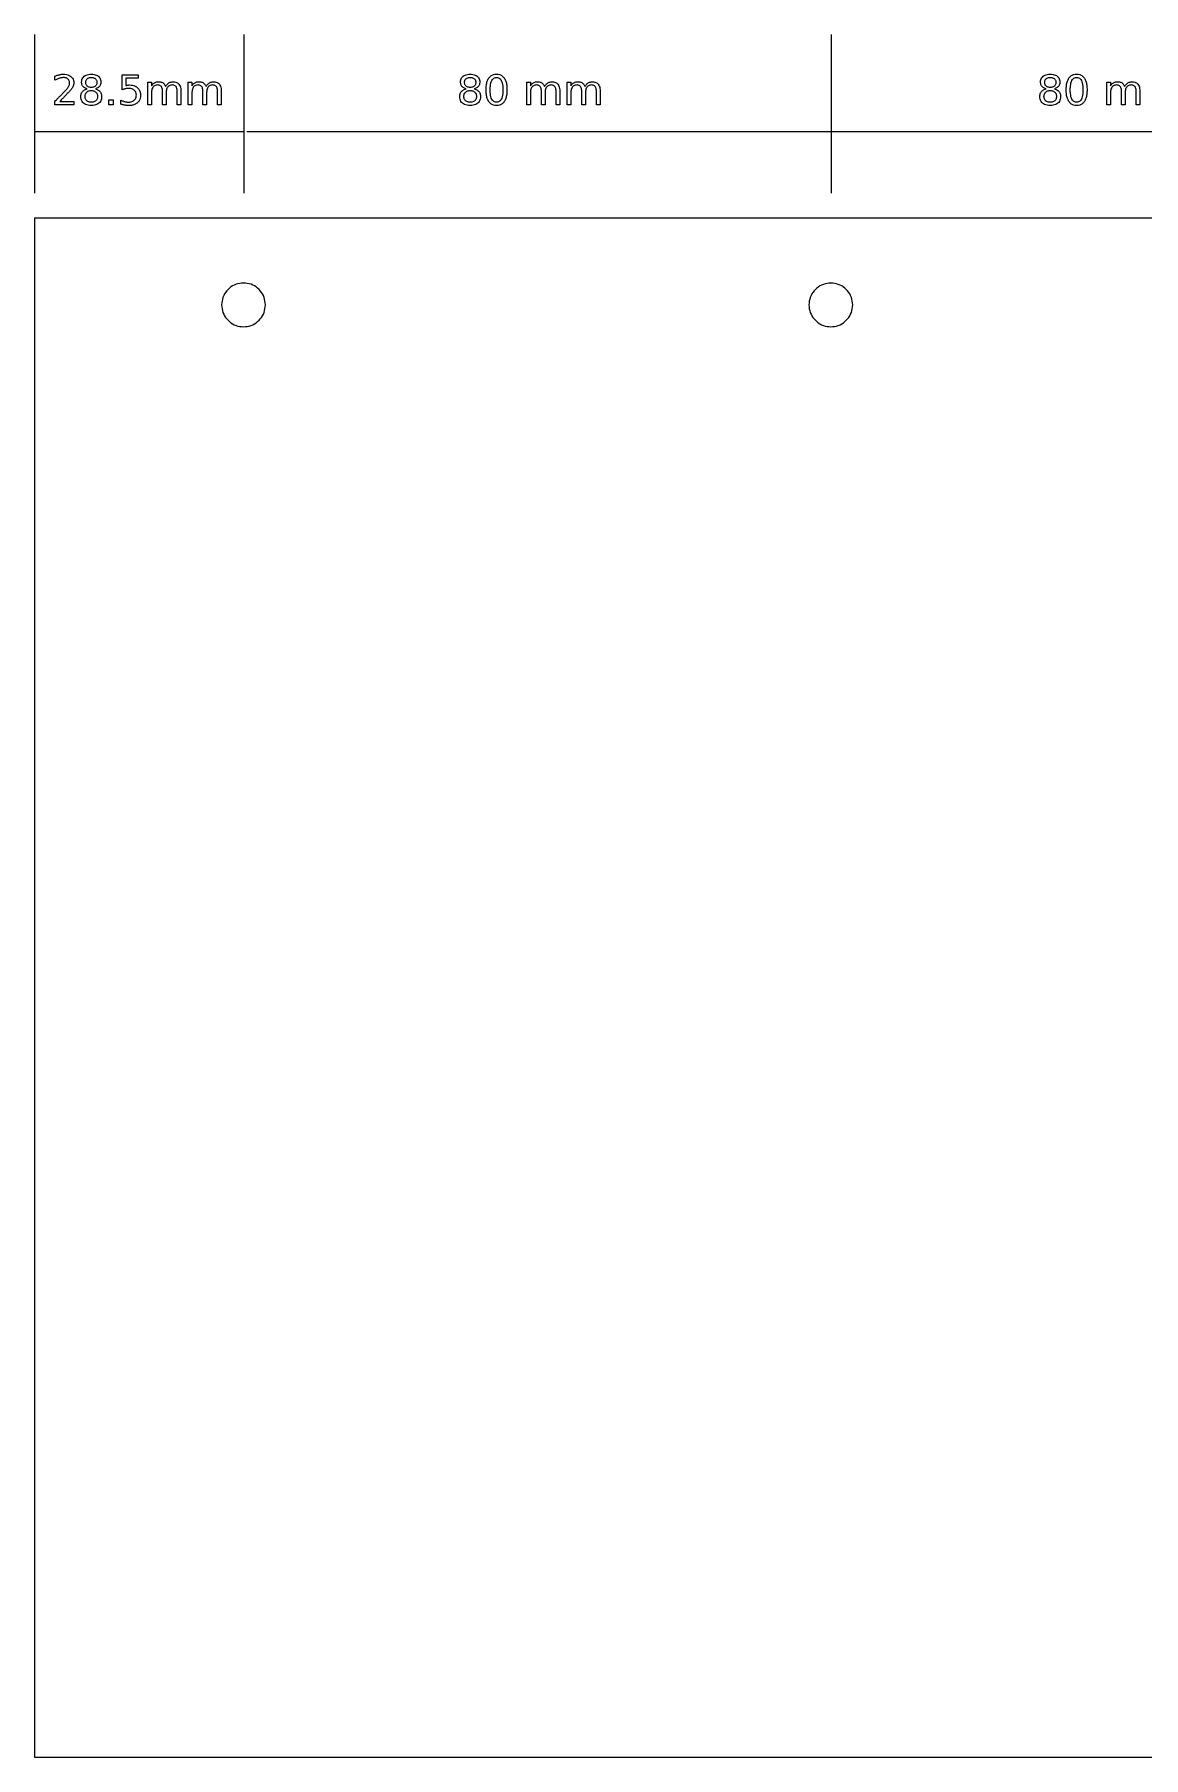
# Model space of a CAD drawing. Extents: x 0 to 297, y 0 to 235.
# Drawn here: x 0.1 to 151.1, y 0.1 to 234.9 of the extents above; entities that cross this region are included whole.
import ezdxf

# ---------------------------------------------------------------- set-up
doc = ezdxf.new("R2010")
doc.units = 0
doc.layers.add('Layer_1', color=7, linetype='CONTINUOUS')

msp = doc.modelspace()

# ---------------------------------------------------------------- linework, layer by layer
at = {"layer": 'Layer_1', "color": 5}
for points in [[(0.051822, 234.875815), (0.051822, 213.230659)], [(28.551822, 234.875815), (28.551822, 213.230659)], [(108.55182, 234.875815), (108.55182, 213.230659)], [(2.842, 228.627956), (2.842, 229.190196)], [(11.99493, 229.388633), (14.180499, 229.388633), (14.180499, 228.9201), (12.504804, 228.9201), (12.504804, 227.911376)], [(11.99493, 227.321572), (11.99493, 229.388633)], [(16.002265, 227.018408), (16.002265, 225.273811), (15.492391, 225.273811), (15.492391, 228.360617), (16.002265, 228.360617), (16.002265, 227.88106)], [(21.503393, 227.018408), (21.503393, 225.273811), (20.993519, 225.273811), (20.993519, 228.360617), (21.503393, 228.360617), (21.503393, 227.88106)], [(67.610882, 227.018408), (67.610882, 225.273811), (67.101008, 225.273811), (67.101008, 228.360617), (67.610882, 228.360617), (67.610882, 227.88106)], [(73.11201, 227.018408), (73.11201, 225.273811), (72.602136, 225.273811), (72.602136, 228.360617), (73.11201, 228.360617), (73.11201, 227.88106)], [(146.62592, 227.0184), (146.62592, 225.273804), (146.11605, 225.273804), (146.11605, 228.360609), (146.62592, 228.360609), (146.62592, 227.881052)], [(3.484166, 225.742344), (5.4272, 225.742344), (5.4272, 225.273811), (2.81444, 225.273811), (2.81444, 225.742344)], [(11.821297, 225.370274), (11.821297, 225.929758)], [(18.00042, 227.018408), (18.00042, 225.273811), (17.490546, 225.273811), (17.490546, 227.120383)], [(19.998576, 227.136919), (19.998576, 225.273811), (19.488702, 225.273811), (19.488702, 227.120383)], [(23.501549, 227.018408), (23.501549, 225.273811), (22.991674, 225.273811), (22.991674, 227.120383)], [(25.499704, 227.136919), (25.499704, 225.273811), (24.98983, 225.273811), (24.98983, 227.120383)], [(69.609038, 227.018408), (69.609038, 225.273811), (69.099164, 225.273811), (69.099164, 227.120383)], [(71.607193, 227.136919), (71.607193, 225.273811), (71.097319, 225.273811), (71.097319, 227.120383)], [(75.110166, 227.018408), (75.110166, 225.273811), (74.600292, 225.273811), (74.600292, 227.120383)], [(77.108321, 227.136919), (77.108321, 225.273811), (76.598447, 225.273811), (76.598447, 227.120383)], [(148.62408, 227.0184), (148.62408, 225.273804), (148.1142, 225.273804), (148.1142, 227.120375)], [(150.62223, 227.136911), (150.62223, 225.273804), (150.11236, 225.273804), (150.11236, 227.120375)], [(0.137138, 221.646649), (28.5, 221.646649)], [(28.992483, 221.646649), (108.5, 221.646649)], [(108.5, 221.646649), (188.5, 221.646649)]]:
    msp.add_lwpolyline(points, dxfattribs=at)
for points in [[(7.02848, 228.34408)], [(17.914982, 227.76806)], [(23.41611, 227.76806)], [(58.637098, 228.34408)], [(62.991698, 229.463047)], [(62.991698, 229.022075)], [(69.523599, 227.76806)], [(75.024728, 227.76806)], [(137.65214, 228.344073)], [(142.00674, 229.46304)], [(142.00674, 229.022068)], [(148.53864, 227.768053)], [(3.484166, 225.742343)], [(7.23243, 227.464892)], [(7.789158, 227.22787)], [(10.192456, 225.973855), (10.773988, 225.973855), (10.773988, 225.273811), (10.192456, 225.273811)], [(58.841047, 227.464892)], [(59.397775, 227.22787)], [(137.85608, 227.464884)], [(138.41281, 227.227862)]]:
    msp.add_lwpolyline(points, close=True, dxfattribs=at)
at = {"layer": 'Layer_1', "color": 1}
for points in [[(0.095703, 209.904289), (296.904293, 209.904289), (296.904293, 0.095709), (0.095703, 0.095709)], [(31.509146, 198.029572)], [(111.50374, 198.026871)]]:
    msp.add_lwpolyline(points, close=True, dxfattribs=at)
at = {"layer": 'Layer_1', "color": 5}
for points, knots in [([(2.81444, 225.742344), (2.893272, 225.823567), (3.067421, 226.002997), (3.355139, 226.295902), (3.671329, 226.61556), (3.968419, 226.916664), (4.198809, 227.153952), (4.377122, 227.344995), (4.520079, 227.513621), (4.645906, 227.682148), (4.738093, 227.8345), (4.800302, 227.976941), (4.837382, 228.115454), (4.85137, 228.276773), (4.830467, 228.456643), (4.750695, 228.643289), (4.618565, 228.79538), (4.448195, 228.912416), (4.241498, 228.981682), (4.033832, 228.999393), (3.834856, 228.987228), (3.649335, 228.956301), (3.457378, 228.90529), (3.258636, 228.832773), (3.051358, 228.740794), (2.913482, 228.666483), (2.842, 228.627956)], [0, 0, 0, 0, 0.339565, 0.750139, 1.231729, 1.688422, 2.019127, 2.223911, 2.472304, 2.681962, 2.854276, 3.005305, 3.146801, 3.282376, 3.489157, 3.683373, 3.881936, 4.085534, 4.296461, 4.528194, 4.7064, 4.89353, 5.091481, 5.301388, 5.52759, 5.771125, 5.771125, 5.771125, 5.771125]), ([(2.842, 229.190196), (2.914825, 229.21848), (3.056087, 229.273345), (3.265885, 229.341274), (3.465504, 229.39511), (3.65486, 229.433809), (3.833559, 229.457577), (4.082225, 229.468525), (4.390759, 229.443269), (4.741784, 229.338209), (5.03026, 229.158517), (5.249438, 228.917373), (5.380842, 228.618004), (5.411801, 228.345031), (5.398289, 228.123122), (5.36585, 227.960817), (5.310399, 227.800678), (5.226449, 227.635199), (5.108704, 227.457998), (4.994793, 227.302536), (4.863348, 227.16181), (4.717195, 227.007594), (4.504543, 226.786084), (4.223768, 226.498582), (3.876616, 226.142934), (3.622424, 225.88347), (3.484166, 225.742343)], [0, 0, 0, 0, 0.234333, 0.454551, 0.661201, 0.854284, 1.033984, 1.201361, 1.600432, 1.956662, 2.290226, 2.607759, 2.919498, 3.254739, 3.421367, 3.585322, 3.74957, 3.92829, 4.140309, 4.387444, 4.50515, 4.717654, 5.024984, 5.426266, 5.923254, 6.515952, 6.515952, 6.515952, 6.515952]), ([(7.23243, 227.464892), (7.157345, 227.487138), (7.012645, 227.530009), (6.82141, 227.644696), (6.666917, 227.791949), (6.554552, 227.971096), (6.487392, 228.176346), (6.465737, 228.424396), (6.496615, 228.698522), (6.617498, 228.972356), (6.820441, 229.191971), (7.091504, 229.352136), (7.422987, 229.445985), (7.789574, 229.472112), (8.156109, 229.446019), (8.487844, 229.352478), (8.75802, 229.191552), (8.960847, 228.972396), (9.081669, 228.698513), (9.112666, 228.424379), (9.090695, 228.176252), (9.022684, 227.970704), (8.908472, 227.793006), (8.756301, 227.644619), (8.566623, 227.530049), (8.423106, 227.48715), (8.348641, 227.464892)], [0, 0, 0, 0, 0.234167, 0.451278, 0.661789, 0.869017, 1.07906, 1.303389, 1.611775, 1.896745, 2.185939, 2.494221, 2.829658, 3.210107, 3.591776, 3.927213, 4.234447, 4.523641, 4.80861, 5.116997, 5.341356, 5.551691, 5.759737, 5.968928, 6.184463, 6.416894, 6.416894, 6.416894, 6.416894]), ([(7.02848, 228.34408), (7.032103, 228.277584), (7.038989, 228.151213), (7.108064, 227.976911), (7.222387, 227.836513), (7.379869, 227.735544), (7.573859, 227.676663), (7.788664, 227.660443), (8.003084, 227.676725), (8.196389, 227.73552), (8.353067, 227.837515), (8.470947, 227.976174), (8.54016, 228.150933), (8.559121, 228.34408), (8.54016, 228.537227), (8.470947, 228.711987), (8.353067, 228.850646), (8.196389, 228.952641), (8.003084, 229.011436), (7.788664, 229.027718), (7.573859, 229.011498), (7.379869, 228.952617), (7.222387, 228.851648), (7.108064, 228.71125), (7.038989, 228.536947), (7.032103, 228.410576), (7.02848, 228.34408)], [0, 0, 0, 0, 0.198745, 0.377701, 0.552033, 0.733625, 0.930322, 1.154145, 1.376443, 1.572264, 1.753601, 1.929885, 2.109528, 2.308342, 2.507157, 2.6868, 2.863084, 3.044421, 3.240242, 3.46254, 3.686363, 3.88306, 4.064652, 4.238984, 4.41794, 4.616686, 4.616686, 4.616686, 4.616686]), ([(12.504804, 227.911376), (12.53166, 227.920055), (12.584952, 227.937279), (12.665975, 227.957492), (12.747118, 227.972276), (12.827865, 227.985146), (12.908892, 227.992471), (13.106052, 227.997535), (13.405802, 227.97068), (13.783548, 227.845416), (14.091619, 227.630899), (14.322363, 227.342444), (14.458884, 226.985931), (14.49675, 226.590689), (14.458631, 226.193712), (14.318732, 225.832297), (14.079922, 225.543072), (13.754046, 225.335363), (13.351786, 225.215408), (13.001588, 225.189518), (12.729423, 225.197212), (12.552771, 225.212067), (12.373982, 225.236533), (12.192586, 225.271414), (12.007646, 225.315259), (11.88412, 225.351727), (11.821297, 225.370274)], [0, 0, 0, 0, 0.084655, 0.167987, 0.250269, 0.332037, 0.413215, 0.494098, 0.92365, 1.308608, 1.674759, 2.034167, 2.400444, 2.803177, 3.215785, 3.586833, 3.948188, 4.321834, 4.729197, 5.194921, 5.368929, 5.545929, 5.726438, 5.91004, 6.09989, 6.296371, 6.296371, 6.296371, 6.296371]), ([(16.002265, 227.88106), (16.041494, 227.940113), (16.117099, 228.053924), (16.258311, 228.19577), (16.415365, 228.305524), (16.591534, 228.381682), (16.786635, 228.426085), (16.994719, 228.440196), (17.203491, 228.424049), (17.398565, 228.366862), (17.569894, 228.269524), (17.716178, 228.136036), (17.83592, 227.966721), (17.887958, 227.835964), (17.914982, 227.76806)], [0, 0, 0, 0, 0.212274, 0.409108, 0.596414, 0.783877, 0.98109, 1.193837, 1.407513, 1.606029, 1.798568, 1.993458, 2.195839, 2.414486, 2.414486, 2.414486, 2.414486]), ([(17.490546, 227.120383), (17.487863, 227.211217), (17.482956, 227.377379), (17.432766, 227.602537), (17.345282, 227.780329), (17.214466, 227.908645), (17.042246, 227.981747), (16.834305, 228.001626), (16.610686, 227.977349), (16.394461, 227.886644), (16.221026, 227.734271), (16.09192, 227.533963), (16.014362, 227.288542), (16.006451, 227.111887), (16.002265, 227.018408)], [0, 0, 0, 0, 0.272187, 0.497912, 0.686793, 0.858751, 1.035608, 1.236695, 1.479788, 1.703678, 1.928614, 2.161686, 2.410671, 2.690498, 2.690498, 2.690498, 2.690498]), ([(17.914982, 227.76806), (17.957755, 227.838949), (18.03958, 227.97456), (18.193495, 228.145579), (18.364694, 228.277963), (18.556399, 228.370182), (18.768009, 228.424175), (19.015847, 228.442795), (19.284573, 228.414453), (19.54715, 228.297414), (19.75249, 228.099081), (19.898924, 227.833309), (19.985282, 227.504285), (19.993931, 227.265283), (19.998576, 227.136919)], [0, 0, 0, 0, 0.247938, 0.474306, 0.685796, 0.893294, 1.107877, 1.337039, 1.636461, 1.909034, 2.183059, 2.477506, 2.80891, 3.193413, 3.193413, 3.193413, 3.193413]), ([(19.488702, 227.120383), (19.486018, 227.210819), (19.481098, 227.376592), (19.430618, 227.60156), (19.343814, 227.779943), (19.213513, 227.908228), (19.043363, 227.981706), (18.835927, 228.001606), (18.61193, 227.97761), (18.393903, 227.888267), (18.218651, 227.737176), (18.090038, 227.536131), (18.012457, 227.289875), (18.004588, 227.112404), (18.00042, 227.018408)], [0, 0, 0, 0, 0.270964, 0.49669, 0.686658, 0.858176, 1.033355, 1.2314, 1.477498, 1.70272, 1.927125, 2.160453, 2.410313, 2.691664, 2.691664, 2.691664, 2.691664]), ([(21.503393, 227.88106), (21.542622, 227.940113), (21.618227, 228.053924), (21.759439, 228.19577), (21.916493, 228.305524), (22.092662, 228.381682), (22.287763, 228.426085), (22.495848, 228.440196), (22.704619, 228.424049), (22.899694, 228.366862), (23.071023, 228.269524), (23.217307, 228.136036), (23.337048, 227.966721), (23.389086, 227.835964), (23.41611, 227.76806)], [0, 0, 0, 0, 0.212274, 0.409108, 0.596414, 0.783877, 0.98109, 1.193838, 1.407514, 1.60603, 1.798568, 1.993458, 2.19584, 2.414486, 2.414486, 2.414486, 2.414486]), ([(22.991674, 227.120383), (22.988991, 227.211217), (22.984084, 227.377379), (22.933894, 227.602537), (22.84641, 227.780329), (22.715594, 227.908645), (22.543375, 227.981747), (22.335434, 228.001626), (22.111815, 227.977349), (21.89559, 227.886645), (21.722155, 227.734271), (21.593049, 227.533964), (21.515491, 227.288543), (21.507579, 227.111887), (21.503393, 227.018408)], [0, 0, 0, 0, 0.272187, 0.497912, 0.686793, 0.858751, 1.035608, 1.236694, 1.479788, 1.703677, 1.928614, 2.161685, 2.410671, 2.690497, 2.690497, 2.690497, 2.690497]), ([(23.41611, 227.76806), (23.458883, 227.838949), (23.540708, 227.97456), (23.694623, 228.145579), (23.865822, 228.277963), (24.057527, 228.370182), (24.269137, 228.424175), (24.516975, 228.442795), (24.785701, 228.414453), (25.048278, 228.297414), (25.253618, 228.099081), (25.400052, 227.833309), (25.48641, 227.504285), (25.495059, 227.265283), (25.499704, 227.136919)], [0, 0, 0, 0, 0.247938, 0.474306, 0.685796, 0.893294, 1.107877, 1.337039, 1.636461, 1.909034, 2.183059, 2.477506, 2.80891, 3.193413, 3.193413, 3.193413, 3.193413]), ([(24.98983, 227.120383), (24.987146, 227.210819), (24.982226, 227.376592), (24.931746, 227.60156), (24.844942, 227.779943), (24.714641, 227.908228), (24.544491, 227.981706), (24.337055, 228.001606), (24.113058, 227.97761), (23.895031, 227.888267), (23.719779, 227.737176), (23.591166, 227.536131), (23.513586, 227.289875), (23.505717, 227.112404), (23.501549, 227.018408)], [0, 0, 0, 0, 0.270964, 0.49669, 0.686658, 0.858176, 1.033355, 1.2314, 1.477498, 1.70272, 1.927125, 2.160453, 2.410313, 2.691664, 2.691664, 2.691664, 2.691664]), ([(58.841047, 227.464892), (58.765962, 227.487137), (58.621262, 227.530007), (58.430026, 227.644694), (58.275536, 227.791949), (58.163169, 227.971096), (58.096009, 228.176346), (58.074354, 228.424396), (58.105232, 228.698522), (58.226115, 228.972356), (58.429058, 229.191971), (58.700121, 229.352136), (59.031604, 229.445985), (59.398192, 229.472112), (59.764726, 229.446019), (60.096461, 229.352478), (60.366637, 229.191552), (60.569464, 228.972396), (60.690286, 228.698513), (60.721283, 228.424379), (60.699312, 228.176252), (60.631301, 227.970704), (60.51709, 227.793006), (60.364919, 227.644619), (60.17524, 227.530049), (60.031723, 227.48715), (59.957258, 227.464892)], [0, 0, 0, 0, 0.234167, 0.451277, 0.661789, 0.869017, 1.079061, 1.303389, 1.611776, 1.896746, 2.185939, 2.494222, 2.829659, 3.210108, 3.591777, 3.927214, 4.234448, 4.523642, 4.808611, 5.116998, 5.341357, 5.551691, 5.759738, 5.968929, 6.184464, 6.416895, 6.416895, 6.416895, 6.416895]), ([(58.637098, 228.34408), (58.640721, 228.277584), (58.647606, 228.151213), (58.716681, 227.976911), (58.831004, 227.836513), (58.988486, 227.735544), (59.182476, 227.676663), (59.397282, 227.660443), (59.611701, 227.676725), (59.805006, 227.73552), (59.961684, 227.837515), (60.079564, 227.976174), (60.148777, 228.150933), (60.167738, 228.34408), (60.148777, 228.537227), (60.079564, 228.711987), (59.961684, 228.850646), (59.805006, 228.952641), (59.611701, 229.011436), (59.397282, 229.027718), (59.182476, 229.011498), (58.988486, 228.952617), (58.831004, 228.851648), (58.716681, 228.71125), (58.647606, 228.536947), (58.640721, 228.410576), (58.637098, 228.34408)], [0, 0, 0, 0, 0.198745, 0.377701, 0.552032, 0.733625, 0.930322, 1.154145, 1.376443, 1.572264, 1.753601, 1.929884, 2.109528, 2.308342, 2.507157, 2.6868, 2.863084, 3.044421, 3.240242, 3.46254, 3.686363, 3.88306, 4.064652, 4.238984, 4.41794, 4.616686, 4.616686, 4.616686, 4.616686]), ([(61.933365, 225.739588), (61.859199, 225.877021), (61.698674, 226.174481), (61.59244, 226.720515), (61.557764, 227.327087), (61.590293, 227.935987), (61.705031, 228.476413), (61.905231, 228.912255), (62.193685, 229.234545), (62.570263, 229.43331), (62.847634, 229.452882), (62.991698, 229.463047)], [0, 0, 0, 0, 0.466234, 1.009118, 1.648582, 2.289268, 2.832152, 3.297282, 3.71144, 4.108775, 4.538169, 4.538169, 4.538169, 4.538169]), ([(64.047276, 228.914588), (64.122012, 228.77761), (64.283886, 228.480926), (64.390812, 227.934536), (64.425725, 227.3279), (64.392894, 226.71896), (64.277081, 226.17826), (64.0759, 225.743548), (63.788309, 225.419699), (63.412526, 225.227727), (62.991262, 225.176092), (62.571682, 225.228506), (62.189731, 225.417223), (62.019947, 225.630717), (61.933365, 225.739588)], [0, 0, 0, 0, 0.465798, 1.008888, 1.649593, 2.289077, 2.832167, 3.299066, 3.71106, 4.107157, 4.536206, 4.965557, 5.36247, 5.775502, 5.775502, 5.775502, 5.775502]), ([(62.991698, 229.022075), (62.901687, 229.013891), (62.724739, 228.997802), (62.491997, 228.83725), (62.321913, 228.586033), (62.207204, 228.245436), (62.140828, 227.816614), (62.122615, 227.327495), (62.140782, 226.838382), (62.20758, 226.409587), (62.321168, 226.06903), (62.49229, 225.817177), (62.724961, 225.662487), (62.992112, 225.620817), (63.259217, 225.66232), (63.492478, 225.816812), (63.661703, 226.069794), (63.777838, 226.409191), (63.845098, 226.838379), (63.863684, 227.327495), (63.845052, 227.816617), (63.778216, 228.245833), (63.660956, 228.585271), (63.492772, 228.837615), (63.259444, 228.997985), (63.082106, 229.013941), (62.991698, 229.022075)], [0, 0, 0, 0, 0.267246, 0.525366, 0.815317, 1.164933, 1.59447, 2.113468, 2.631243, 3.06078, 3.411548, 3.700255, 3.957873, 4.225065, 4.493463, 4.751081, 5.039073, 5.390366, 5.820057, 6.337846, 6.856859, 7.286549, 7.636692, 7.925931, 8.184051, 8.452503, 8.452503, 8.452503, 8.452503]), ([(62.991698, 229.463047), (63.135276, 229.452659), (63.411532, 229.432672), (63.792749, 229.237289), (63.961282, 229.023616), (64.047276, 228.914588)], [0, 0, 0, 0, 0.429092, 0.825612, 1.238733, 1.238733, 1.238733, 1.238733]), ([(67.610882, 227.88106), (67.650111, 227.940113), (67.725716, 228.053924), (67.866928, 228.19577), (68.023982, 228.305524), (68.200152, 228.381682), (68.395252, 228.426085), (68.603337, 228.440196), (68.812108, 228.424049), (69.007183, 228.366862), (69.178512, 228.269524), (69.324796, 228.136036), (69.444537, 227.966721), (69.496575, 227.835964), (69.523599, 227.76806)], [0, 0, 0, 0, 0.212274, 0.409108, 0.596414, 0.783877, 0.981091, 1.193838, 1.407514, 1.60603, 1.798568, 1.993458, 2.19584, 2.414486, 2.414486, 2.414486, 2.414486]), ([(69.099164, 227.120383), (69.096481, 227.211217), (69.091574, 227.377379), (69.041384, 227.602537), (68.953899, 227.780329), (68.823083, 227.908645), (68.650864, 227.981747), (68.442923, 228.001626), (68.219304, 227.977349), (68.003079, 227.886645), (67.829644, 227.734271), (67.700538, 227.533964), (67.62298, 227.288543), (67.615068, 227.111887), (67.610882, 227.018408)], [0, 0, 0, 0, 0.272187, 0.497912, 0.686793, 0.858751, 1.035608, 1.236694, 1.479788, 1.703678, 1.928614, 2.161685, 2.410671, 2.690497, 2.690497, 2.690497, 2.690497]), ([(69.523599, 227.76806), (69.566372, 227.838949), (69.648197, 227.97456), (69.802112, 228.145579), (69.973311, 228.277964), (70.165016, 228.370182), (70.376626, 228.424175), (70.624464, 228.442795), (70.89319, 228.414453), (71.155768, 228.297415), (71.361107, 228.099081), (71.507541, 227.833309), (71.593899, 227.504285), (71.602548, 227.265283), (71.607193, 227.136919)], [0, 0, 0, 0, 0.247938, 0.474306, 0.685796, 0.893294, 1.107877, 1.337038, 1.636461, 1.909034, 2.183059, 2.477506, 2.80891, 3.193413, 3.193413, 3.193413, 3.193413]), ([(71.097319, 227.120383), (71.094635, 227.210819), (71.089715, 227.376592), (71.039235, 227.60156), (70.952432, 227.779943), (70.822131, 227.908228), (70.65198, 227.981706), (70.444544, 228.001606), (70.220547, 227.97761), (70.00252, 227.888267), (69.827268, 227.737176), (69.698655, 227.536131), (69.621075, 227.289875), (69.613206, 227.112404), (69.609038, 227.018408)], [0, 0, 0, 0, 0.270964, 0.49669, 0.686658, 0.858176, 1.033355, 1.231401, 1.477499, 1.702721, 1.927125, 2.160453, 2.410313, 2.691665, 2.691665, 2.691665, 2.691665]), ([(73.11201, 227.88106), (73.151239, 227.940113), (73.226844, 228.053924), (73.368056, 228.19577), (73.52511, 228.305524), (73.70128, 228.381682), (73.89638, 228.426085), (74.104465, 228.440196), (74.313236, 228.424049), (74.508311, 228.366862), (74.67964, 228.269524), (74.825924, 228.136036), (74.945665, 227.966721), (74.997704, 227.835964), (75.024728, 227.76806)], [0, 0, 0, 0, 0.212274, 0.409108, 0.596414, 0.783877, 0.981091, 1.193838, 1.407514, 1.60603, 1.798568, 1.993458, 2.19584, 2.414486, 2.414486, 2.414486, 2.414486]), ([(74.600292, 227.120383), (74.597609, 227.211217), (74.592702, 227.377379), (74.542512, 227.602537), (74.455027, 227.780329), (74.324211, 227.908645), (74.151992, 227.981747), (73.944051, 228.001626), (73.720432, 227.977349), (73.504207, 227.886645), (73.330772, 227.734271), (73.201666, 227.533964), (73.124108, 227.288543), (73.116196, 227.111887), (73.11201, 227.018408)], [0, 0, 0, 0, 0.272187, 0.497912, 0.686793, 0.858751, 1.035608, 1.236694, 1.479788, 1.703678, 1.928614, 2.161685, 2.410671, 2.690497, 2.690497, 2.690497, 2.690497]), ([(75.024728, 227.76806), (75.067501, 227.838949), (75.149325, 227.97456), (75.30324, 228.145579), (75.474439, 228.277964), (75.666144, 228.370182), (75.877754, 228.424175), (76.125592, 228.442795), (76.394318, 228.414453), (76.656896, 228.297415), (76.862235, 228.099081), (77.008669, 227.833309), (77.095027, 227.504285), (77.103676, 227.265283), (77.108321, 227.136919)], [0, 0, 0, 0, 0.247938, 0.474305, 0.685795, 0.893293, 1.107876, 1.337038, 1.636461, 1.909034, 2.183059, 2.477506, 2.808909, 3.193412, 3.193412, 3.193412, 3.193412]), ([(76.598447, 227.120383), (76.595763, 227.210819), (76.590843, 227.376592), (76.540363, 227.60156), (76.45356, 227.779943), (76.323259, 227.908228), (76.153108, 227.981706), (75.945672, 228.001606), (75.721675, 227.97761), (75.503648, 227.888266), (75.328396, 227.737177), (75.199783, 227.536131), (75.122203, 227.289875), (75.114334, 227.112404), (75.110166, 227.018408)], [0, 0, 0, 0, 0.270964, 0.49669, 0.686658, 0.858176, 1.033355, 1.231401, 1.477498, 1.70272, 1.927125, 2.160453, 2.410313, 2.691664, 2.691664, 2.691664, 2.691664]), ([(137.85608, 227.464884), (137.780995, 227.487129), (137.636295, 227.529999), (137.44506, 227.644686), (137.290572, 227.791943), (137.178203, 227.971088), (137.111043, 228.176338), (137.089388, 228.424388), (137.120267, 228.698515), (137.241153, 228.972349), (137.4441, 229.19196), (137.715159, 229.352129), (138.04664, 229.445978), (138.413228, 229.472105), (138.779763, 229.446012), (139.111499, 229.352471), (139.381675, 229.191544), (139.584502, 228.972388), (139.705323, 228.698505), (139.73632, 228.424371), (139.71435, 228.176244), (139.646339, 227.970697), (139.532129, 227.792998), (139.379958, 227.644612), (139.190281, 227.530041), (139.046764, 227.487142), (138.9723, 227.464884)], [0, 0, 0, 0, 0.234166, 0.451276, 0.661788, 0.869016, 1.079059, 1.303387, 1.611774, 1.896745, 2.185942, 2.49422, 2.829655, 3.210104, 3.591776, 3.927215, 4.234448, 4.523641, 4.808611, 5.116997, 5.341356, 5.55169, 5.759735, 5.968927, 6.184462, 6.416891, 6.416891, 6.416891, 6.416891]), ([(137.65214, 228.344073), (137.655763, 228.277577), (137.662648, 228.151206), (137.73172, 227.976904), (137.84604, 227.836503), (138.003524, 227.735537), (138.197513, 227.676655), (138.412318, 227.660435), (138.626738, 227.676717), (138.820044, 227.735513), (138.976725, 227.837505), (139.094606, 227.976166), (139.163819, 228.150926), (139.18278, 228.344073), (139.163819, 228.53722), (139.094606, 228.71198), (138.976725, 228.850641), (138.820044, 228.952633), (138.626738, 229.011429), (138.412318, 229.027711), (138.197513, 229.011491), (138.003524, 228.952609), (137.84604, 228.851643), (137.73172, 228.711242), (137.662648, 228.53694), (137.655763, 228.410569), (137.65214, 228.344073)], [0, 0, 0, 0, 0.198746, 0.377701, 0.55203, 0.733625, 0.930322, 1.154142, 1.376441, 1.572264, 1.753604, 1.929888, 2.109532, 2.308346, 2.507161, 2.686805, 2.863089, 3.044428, 3.240252, 3.46255, 3.686371, 3.883067, 4.064663, 4.238991, 4.417947, 4.616693, 4.616693, 4.616693, 4.616693]), ([(140.9484, 225.739581), (140.874235, 225.877014), (140.713711, 226.174474), (140.607477, 226.720508), (140.572801, 227.32708), (140.60533, 227.93598), (140.720067, 228.476406), (140.920266, 228.912249), (141.208722, 229.234538), (141.585302, 229.433303), (141.862675, 229.452875), (142.00674, 229.46304)], [0, 0, 0, 0, 0.466233, 1.009117, 1.648581, 2.289267, 2.832151, 3.297281, 3.711439, 4.108776, 4.538174, 4.538174, 4.538174, 4.538174]), ([(143.06231, 228.914581), (143.137047, 228.777603), (143.298921, 228.480919), (143.405848, 227.934529), (143.440761, 227.327893), (143.40793, 226.718953), (143.292116, 226.178252), (143.090933, 225.743542), (142.803345, 225.419692), (142.427565, 225.227719), (142.006302, 225.176084), (141.586721, 225.228498), (141.204768, 225.417215), (141.034982, 225.63071), (140.9484, 225.739581)], [0, 0, 0, 0, 0.465798, 1.008888, 1.649594, 2.289077, 2.832167, 3.299068, 3.71106, 4.107155, 4.5362, 4.965554, 5.36247, 5.775503, 5.775503, 5.775503, 5.775503]), ([(142.00674, 229.022068), (141.916729, 229.013884), (141.73978, 228.997795), (141.507037, 228.837243), (141.336954, 228.586025), (141.22224, 228.24543), (141.155862, 227.816607), (141.137649, 227.327488), (141.155816, 226.838374), (141.222616, 226.409578), (141.336208, 226.069022), (141.50733, 225.817169), (141.740003, 225.66248), (142.007152, 225.62081), (142.274257, 225.662313), (142.507515, 225.816804), (142.676736, 226.069787), (142.792872, 226.409183), (142.860132, 226.838371), (142.878718, 227.327488), (142.860086, 227.81661), (142.79325, 228.245826), (142.67599, 228.585263), (142.507809, 228.837608), (142.274483, 228.997978), (142.097148, 229.013934), (142.00674, 229.022068)], [0, 0, 0, 0, 0.267247, 0.525368, 0.815319, 1.164937, 1.594473, 2.113472, 2.631247, 3.060784, 3.411554, 3.70026, 3.957878, 4.225072, 4.493467, 4.751082, 5.039073, 5.390366, 5.820057, 6.337846, 6.856859, 7.28655, 7.636693, 7.925931, 8.184048, 8.452498, 8.452498, 8.452498, 8.452498]), ([(142.00674, 229.46304), (142.150316, 229.452652), (142.426571, 229.432665), (142.807785, 229.237282), (142.976316, 229.023608), (143.06231, 228.914581)], [0, 0, 0, 0, 0.429088, 0.825606, 1.238726, 1.238726, 1.238726, 1.238726]), ([(146.62592, 227.881052), (146.665149, 227.940105), (146.740753, 228.053917), (146.881966, 228.195764), (147.039021, 228.305516), (147.21519, 228.381675), (147.410291, 228.426077), (147.618376, 228.440188), (147.827148, 228.424041), (148.022223, 228.366854), (148.193554, 228.269518), (148.339837, 228.136028), (148.459578, 227.966714), (148.511616, 227.835957), (148.53864, 227.768053)], [0, 0, 0, 0, 0.212274, 0.409109, 0.596416, 0.783878, 0.981091, 1.193841, 1.407516, 1.606033, 1.798572, 1.993461, 2.195843, 2.414489, 2.414489, 2.414489, 2.414489]), ([(148.1142, 227.120375), (148.111517, 227.211209), (148.106609, 227.377371), (148.056419, 227.60253), (147.968931, 227.78032), (147.83812, 227.908637), (147.665903, 227.981739), (147.457964, 228.001618), (147.234343, 227.977341), (147.018116, 227.886637), (146.844677, 227.734266), (146.715574, 227.533956), (146.638017, 227.288535), (146.630106, 227.111879), (146.62592, 227.0184)], [0, 0, 0, 0, 0.272187, 0.497912, 0.686794, 0.858749, 1.035604, 1.236687, 1.479784, 1.703676, 1.928615, 2.161685, 2.41067, 2.690497, 2.690497, 2.690497, 2.690497]), ([(148.53864, 227.768053), (148.581413, 227.838942), (148.663238, 227.974552), (148.817152, 228.145571), (148.988349, 228.277957), (149.180052, 228.370174), (149.391662, 228.424167), (149.6395, 228.442787), (149.908227, 228.414445), (150.170805, 228.297407), (150.37614, 228.099071), (150.522578, 227.833302), (150.608935, 227.504277), (150.617585, 227.265275), (150.62223, 227.136911)], [0, 0, 0, 0, 0.247937, 0.474305, 0.685794, 0.89329, 1.107872, 1.337033, 1.636458, 1.909031, 2.183054, 2.477501, 2.808905, 3.193409, 3.193409, 3.193409, 3.193409]), ([(150.11236, 227.120375), (150.109676, 227.210811), (150.104756, 227.376584), (150.054275, 227.601552), (149.967469, 227.779935), (149.837166, 227.90822), (149.667015, 227.981698), (149.459579, 228.001598), (149.235582, 227.977603), (149.017556, 227.888259), (148.842305, 227.737169), (148.713696, 227.536123), (148.636117, 227.289867), (148.628248, 227.112396), (148.62408, 227.0184)], [0, 0, 0, 0, 0.270964, 0.49669, 0.686659, 0.858178, 1.033358, 1.231404, 1.477502, 1.702722, 1.927125, 2.160452, 2.410312, 2.691664, 2.691664, 2.691664, 2.691664]), ([(8.348641, 227.464892), (8.432825, 227.441043), (8.594773, 227.395164), (8.80921, 227.269258), (8.98086, 227.104585), (9.109054, 226.906522), (9.185793, 226.677236), (9.20988, 226.391505), (9.177967, 226.073558), (9.055117, 225.751854), (8.841757, 225.498014), (8.551908, 225.316239), (8.191401, 225.212431), (7.789072, 225.183955), (7.386354, 225.212425), (7.025289, 225.316544), (6.733944, 225.497032), (6.522016, 225.75228), (6.400144, 226.073682), (6.368478, 226.391511), (6.392497, 226.677253), (6.469323, 226.906461), (6.597432, 227.105124), (6.770731, 227.269063), (6.98583, 227.395077), (7.148143, 227.44103), (7.23243, 227.464892)], [0, 0, 0, 0, 0.261659, 0.50336, 0.737269, 0.969509, 1.204249, 1.454782, 1.824813, 2.154236, 2.472102, 2.801787, 3.165915, 3.586037, 4.006464, 4.37147, 4.702447, 5.019334, 5.348417, 5.718414, 5.968948, 6.203688, 6.435928, 6.670944, 6.913439, 7.175388, 7.175388, 7.175388, 7.175388]), ([(7.789158, 227.22787), (7.706593, 227.224007), (7.550426, 227.2167), (7.334049, 227.144163), (7.1576, 227.024681), (7.027591, 226.859851), (6.951278, 226.656195), (6.9303, 226.431361), (6.951278, 226.20654), (7.027591, 226.002849), (7.1576, 225.838143), (7.334049, 225.718183), (7.550425, 225.647622), (7.78916, 225.628106), (8.02788, 225.647631), (8.244296, 225.71815), (8.421144, 225.838621), (8.551916, 226.003601), (8.629501, 226.207185), (8.650894, 226.431782), (8.629563, 226.656313), (8.552313, 226.860265), (8.42077, 227.023786), (8.245424, 227.144597), (8.028647, 227.216735), (7.87211, 227.224013), (7.789158, 227.22787)], [0, 0, 0, 0, 0.247031, 0.467245, 0.675101, 0.877885, 1.086709, 1.31836, 1.55001, 1.758834, 1.961618, 2.169474, 2.389688, 2.636719, 2.88375, 3.103964, 3.311819, 3.516514, 3.725671, 3.956137, 4.187822, 4.396979, 4.600715, 4.807562, 5.027777, 5.276027, 5.276027, 5.276027, 5.276027]), ([(11.821297, 225.929758), (11.876568, 225.901301), (11.986271, 225.844817), (12.158129, 225.77815), (12.333717, 225.725828), (12.514697, 225.688977), (12.701868, 225.667249), (12.927889, 225.65801), (13.180667, 225.677361), (13.441519, 225.760798), (13.654666, 225.902628), (13.814805, 226.094345), (13.909688, 226.332232), (13.935958, 226.593968), (13.909688, 226.855703), (13.814805, 227.093594), (13.654666, 227.285298), (13.441518, 227.427179), (13.180673, 227.510405), (12.942733, 227.529353), (12.744189, 227.521808), (12.594963, 227.505151), (12.445846, 227.47773), (12.296336, 227.437794), (12.145177, 227.386514), (12.045689, 227.343512), (11.99493, 227.321572)], [0, 0, 0, 0, 0.186393, 0.369959, 0.552021, 0.735497, 0.923291, 1.116662, 1.41379, 1.679032, 1.929076, 2.17182, 2.416975, 2.685489, 2.954003, 3.199158, 3.441902, 3.691947, 3.957188, 4.254316, 4.403247, 4.552991, 4.70435, 4.857661, 5.016868, 5.182703, 5.182703, 5.182703, 5.182703]), ([(59.957258, 227.464892), (60.041442, 227.441043), (60.203391, 227.395164), (60.417828, 227.269258), (60.589478, 227.104585), (60.717672, 226.906522), (60.794411, 226.677236), (60.818497, 226.391505), (60.786585, 226.073558), (60.663735, 225.751854), (60.450375, 225.498014), (60.160526, 225.316239), (59.800019, 225.212431), (59.39769, 225.183955), (58.994971, 225.212425), (58.633906, 225.316544), (58.342562, 225.497032), (58.130634, 225.75228), (58.008762, 226.073682), (57.977095, 226.391511), (58.001115, 226.677253), (58.077941, 226.906461), (58.206049, 227.105124), (58.379349, 227.269063), (58.594447, 227.395077), (58.75676, 227.44103), (58.841047, 227.464892)], [0, 0, 0, 0, 0.261659, 0.503361, 0.737269, 0.969509, 1.204249, 1.454783, 1.824814, 2.154236, 2.472102, 2.801787, 3.165915, 3.586037, 4.006464, 4.371471, 4.702447, 5.019334, 5.348417, 5.718415, 5.968948, 6.203688, 6.435928, 6.670944, 6.913439, 7.175388, 7.175388, 7.175388, 7.175388]), ([(59.397775, 227.22787), (59.31521, 227.224007), (59.159043, 227.2167), (58.942666, 227.144163), (58.766217, 227.024681), (58.636208, 226.859851), (58.559895, 226.656195), (58.538917, 226.431361), (58.559895, 226.20654), (58.636208, 226.002849), (58.766217, 225.838143), (58.942666, 225.718183), (59.159042, 225.647622), (59.397778, 225.628106), (59.636498, 225.647631), (59.852913, 225.71815), (60.029761, 225.838621), (60.160533, 226.003601), (60.238118, 226.207185), (60.259511, 226.431782), (60.23818, 226.656313), (60.16093, 226.860265), (60.029388, 227.023786), (59.854041, 227.144597), (59.637264, 227.216735), (59.480727, 227.224013), (59.397775, 227.22787)], [0, 0, 0, 0, 0.247031, 0.467246, 0.675101, 0.877885, 1.086709, 1.31836, 1.550011, 1.758835, 1.961619, 2.169474, 2.389689, 2.63672, 2.883751, 3.103965, 3.31182, 3.516514, 3.725672, 3.956138, 4.187822, 4.39698, 4.600715, 4.807563, 5.027777, 5.276027, 5.276027, 5.276027, 5.276027]), ([(138.9723, 227.464884), (139.056483, 227.441035), (139.21843, 227.395156), (139.432866, 227.269249), (139.60452, 227.104579), (139.732709, 226.906513), (139.809446, 226.677228), (139.833531, 226.391498), (139.80162, 226.073551), (139.678772, 225.751848), (139.465416, 225.498003), (139.175563, 225.316232), (138.815055, 225.212423), (138.412725, 225.183947), (138.010006, 225.212417), (137.648941, 225.316536), (137.357596, 225.497024), (137.145669, 225.752272), (137.023797, 226.073675), (136.992131, 226.391504), (137.016151, 226.677246), (137.092977, 226.906454), (137.221087, 227.105116), (137.394386, 227.269055), (137.609483, 227.39507), (137.771795, 227.441022), (137.85608, 227.464884)], [0, 0, 0, 0, 0.261656, 0.503358, 0.737268, 0.969506, 1.204244, 1.454778, 1.824809, 2.154231, 2.472094, 2.801783, 3.165913, 3.586036, 4.006462, 4.371469, 4.702446, 5.019333, 5.348416, 5.718414, 5.968947, 6.203687, 6.435927, 6.670944, 6.913437, 7.175382, 7.175382, 7.175382, 7.175382]), ([(138.41281, 227.227862), (138.330246, 227.223999), (138.174079, 227.216692), (137.957703, 227.144154), (137.781252, 227.024673), (137.651242, 226.859844), (137.574928, 226.656188), (137.55395, 226.431354), (137.574928, 226.206532), (137.651241, 226.002841), (137.781253, 225.838135), (137.957703, 225.718177), (138.174079, 225.647615), (138.412814, 225.628099), (138.651534, 225.647624), (138.867951, 225.718142), (139.044798, 225.838616), (139.175572, 226.003593), (139.253159, 226.207178), (139.274554, 226.431775), (139.253222, 226.656306), (139.175969, 226.860258), (139.044424, 227.023777), (138.869076, 227.144589), (138.652299, 227.216727), (138.495762, 227.224005), (138.41281, 227.227862)], [0, 0, 0, 0, 0.247029, 0.467243, 0.675101, 0.877885, 1.08671, 1.31836, 1.550011, 1.758835, 1.961619, 2.169477, 2.389691, 2.63672, 2.883754, 3.103968, 3.311822, 3.516518, 3.725676, 3.956142, 4.187826, 4.396984, 4.600722, 4.80757, 5.027784, 5.276034, 5.276034, 5.276034, 5.276034])]:
    msp.add_open_spline(points, degree=3, knots=knots, dxfattribs=at)
at = {"layer": 'Layer_1', "color": 1}
for points, knots in [([(31.509146, 198.029572), (31.473546, 197.681216), (31.402856, 196.989491), (30.854416, 196.075364), (30.051407, 195.395736), (29.057031, 195.035283), (28.001887, 195.035283), (27.008904, 195.395736), (26.200334, 196.075364), (25.672555, 196.989491), (25.488281, 198.029572), (25.672555, 199.069653), (26.200334, 199.98378), (27.008904, 200.663408), (28.001887, 201.023861), (29.057031, 201.023861), (30.051407, 200.663408), (30.854416, 199.98378), (31.402856, 199.069653), (31.473546, 198.377928), (31.509146, 198.029572)], [0, 0, 0, 0, 1.039764, 2.064647, 3.104411, 4.144175, 5.169058, 6.208822, 7.248586, 8.273469, 9.313233, 10.352996, 11.37788, 12.417644, 13.457407, 14.482291, 15.522054, 16.561818, 17.586702, 18.626465, 18.626465, 18.626465, 18.626465]), ([(111.50374, 198.026871), (111.468172, 197.678831), (111.397546, 196.987733), (110.849604, 196.074436), (110.047323, 195.395424), (109.05385, 195.035298), (107.999662, 195.035298), (107.00758, 195.395424), (106.199744, 196.074436), (105.672444, 196.987733), (105.488337, 198.026871), (105.672444, 199.066009), (106.199744, 199.979306), (107.00758, 200.658318), (107.999662, 201.018444), (109.05385, 201.018444), (110.047323, 200.658318), (110.849604, 199.979306), (111.397546, 199.066009), (111.468172, 198.374911), (111.50374, 198.026871)], [0, 0, 0, 0, 1.038821, 2.062774, 3.101595, 4.140416, 5.164369, 6.20319, 7.242011, 8.265964, 9.304785, 10.343606, 11.367559, 12.40638, 13.445201, 14.469154, 15.507975, 16.546795, 17.570749, 18.60957, 18.60957, 18.60957, 18.60957])]:
    msp.add_open_spline(points, degree=3, knots=knots, dxfattribs=at)

doc.saveas('drawing.dxf')
